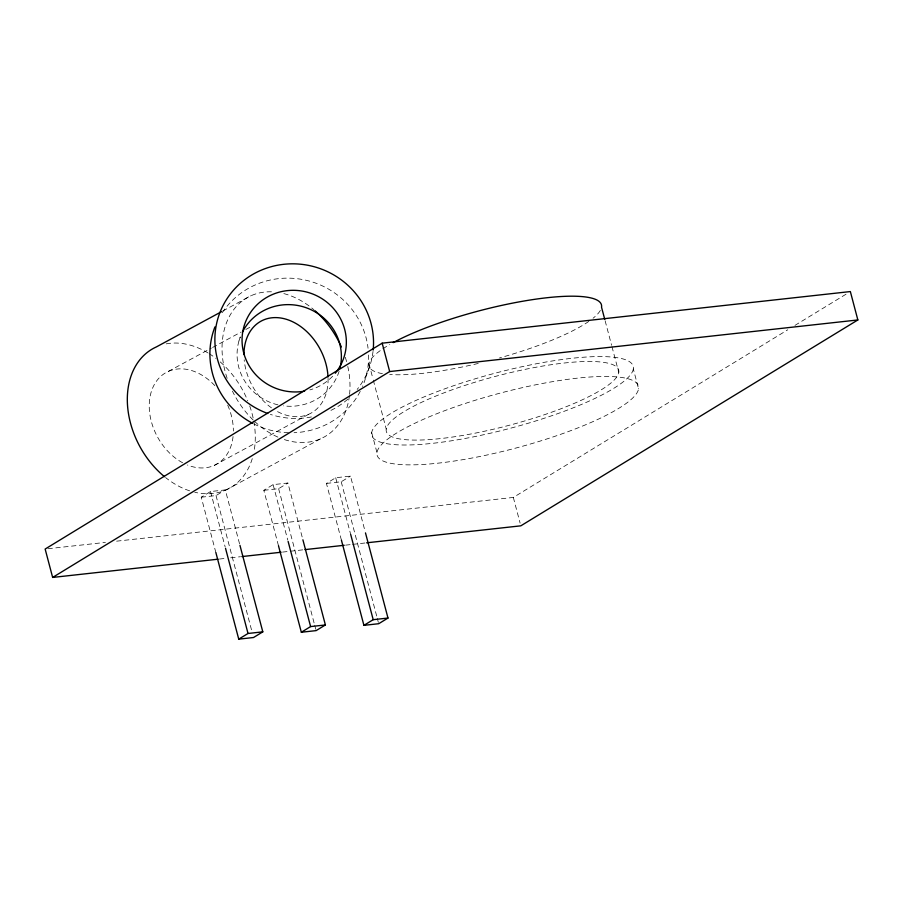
<?xml version="1.0" encoding="UTF-8"?>
<svg xmlns="http://www.w3.org/2000/svg" width="903" height="903" viewBox="0 0 903 903"><rect width="100%" height="100%" fill="white"/><g stroke="black" fill="none" stroke-linecap="round" stroke-linejoin="round"><path stroke-width="0.68" stroke-dasharray="4.51 3.39" d="M238.968 340.882L240.322 336.977M365.681 377.612L370.659 363.299M215.885 552.625L201.245 497.203L210.523 491.537L225.31 489.911L239.588 543.978M201.245 497.203L216.031 495.578L225.31 489.911M278.474 545.728L263.834 490.306L273.112 484.64L287.888 483.015L302.539 538.436M263.834 490.306L278.621 488.681L287.888 483.015M341.424 540.186L326.423 483.41L335.702 477.743L350.477 476.107L365.128 531.54M326.423 483.41L341.21 481.773L350.477 476.107M116.634 541.168L513.322 497.44L787.755 329.798M794.979 325.385L846.743 293.768M222.781 310.993L251.068 295.687M168.33 371.415L211.381 348.118M212.611 347.452L240.898 332.146M245.819 329.482L250.741 326.83M214.271 465.384L308.984 414.138M226.235 489.866L320.949 438.621M47.949 548.731L105.425 542.398M219.452 559.047L225.061 558.426M230.671 557.806L240.48 556.722M282.537 552.094L303.555 549.769M345.612 545.141L351.222 544.52M352.621 544.362L365.241 542.974M633.319 368.955A135.179 28.569 -14.8 0 1 432.943 443.283A135.179 28.569 -14.8 0 1 441.262 390.119A135.179 28.569 -14.8 0 1 633.319 368.955L638.568 388.821A135.179 28.569 -14.8 0 1 438.192 463.149A135.179 28.569 -14.8 0 1 446.511 409.996A135.179 28.569 -14.8 0 1 638.568 388.821M605.134 320.802L611.602 345.285M611.963 346.639L618.792 372.487A120.167 25.397 -14.8 0 1 440.664 438.565A120.167 25.397 -14.8 0 1 448.069 391.304A120.167 25.397 -14.8 0 1 618.792 372.487M513.322 497.44L520.117 523.119M368.977 363.785L372.928 378.752M373.289 380.107L386.236 429.083M371.697 432.616L376.946 452.493M341.21 481.773L376.923 616.963M377.273 618.307L378.346 622.37M335.702 477.743L350.703 534.52M278.621 488.681L314.334 623.86M314.695 625.203L315.768 629.267M273.112 484.64L287.752 540.062M216.031 495.578L251.745 630.757M210.523 491.537L225.163 546.958M600.326 310.429A120.167 25.397 -14.8 0 1 593.068 318.228M588.824 321.389A120.167 25.397 -14.8 0 1 499.506 357.938M478.24 363.435A120.167 25.397 -14.8 0 1 389.735 374.497M382.421 373.639A120.167 25.397 -14.8 0 1 381.687 349.596M382.872 348.795A120.167 25.397 -14.8 0 1 389.825 344.506M332.654 376.235A52.34 50.647 19.2 0 1 309.887 389.915M373.029 351.425A79.611 77.037 19.2 0 1 357.159 389.43M347.824 399.171A79.611 77.037 19.2 0 1 328.387 411.576M311.411 416.938A79.611 77.037 19.2 0 1 270.381 414.398M360.229 391.36A79.611 77.037 19.2 0 1 294.062 432.706M288.554 432.74A79.611 77.037 19.2 0 1 253.822 423.925M222.307 312.619A79.611 77.037 19.2 0 1 307.054 280.483A79.611 77.037 19.2 0 1 368.052 348.265M368.537 355.014A79.611 77.037 19.2 0 1 362.532 386.473M339.11 371.28A52.34 50.647 19.2 0 1 283.339 405.831M277.932 404.837A52.34 50.647 19.2 0 1 240.209 337.112M328.071 378.413A52.34 38.547 61.6 0 1 277.334 411.508M271.453 407.84A52.34 38.547 61.6 0 1 244.182 359.834M349.438 395.638A79.611 58.639 61.6 0 1 283.034 439.14M277.876 437.097A79.611 58.639 61.6 0 1 254.127 420.945M253.167 420.019A79.611 58.639 61.6 0 1 232.41 391.101M227.15 378.312A79.611 58.639 61.6 0 1 272.864 291.872M283.835 293.599A79.611 58.639 61.6 0 1 313.905 309.774M345.307 357.306A79.611 58.639 61.6 0 1 346.831 362.521M347.79 366.449A79.611 58.639 61.6 0 1 349.585 394.329M252.276 458.611A79.611 58.639 61.6 0 1 194.755 492.27M189.619 490.826A79.611 58.639 61.6 0 1 165.576 477.574M166.208 343.862A79.611 58.639 61.6 0 1 207.972 352.915M209.124 353.626A79.611 58.639 61.6 0 1 215.919 358.378M220.253 361.934A79.611 58.639 61.6 0 1 247.738 400.763M249.713 405.944A79.611 58.639 61.6 0 1 253.912 452.008M233.064 436.555A52.34 38.547 61.6 0 1 187.452 465.022M182.62 462.754A52.34 38.547 61.6 0 1 152.833 387.568A52.34 38.547 61.6 0 1 215.975 386.879M227.691 405.131A52.34 38.547 61.6 0 1 233.369 431.058"/><path stroke-width="1.35" d="M366.641 542.816L520.828 525.828L857.85 319.955L850.355 291.567L382.172 343.174L45.15 549.047L52.645 577.435L218.052 559.194M52.645 577.435L389.678 371.562L857.85 319.955M215.885 552.625L238.742 639.143L248.02 633.477L262.807 631.852L239.95 545.333M262.807 631.852L253.529 637.518L238.742 639.143M278.474 545.728L301.331 632.247L310.609 626.58L325.396 624.955L302.889 539.791M325.396 624.955L316.118 630.621L301.331 632.247M341.424 540.186L363.92 625.35L373.199 619.684L387.985 618.047L365.478 532.883M387.985 618.047L378.707 623.713L363.92 625.35M221.551 311.659L156.354 346.933A79.611 58.639 61.6 0 0 127.481 404.781A79.611 58.639 61.6 0 0 164.481 476.682M241.88 556.575L281.126 552.241M304.966 549.622L344.212 545.288M604.773 319.436L601.533 307.201A120.167 25.397 -14.8 0 0 524.88 300.868A120.167 25.397 -14.8 0 0 393.223 342.609M382.172 343.174L389.678 371.562M350.703 534.52L373.199 619.684M288.113 541.416L310.609 626.58M225.524 548.313L248.02 633.477M304.627 391.134A52.34 50.647 19.2 0 1 242.241 335.69A52.34 50.647 19.2 0 1 313.307 294.231A52.34 50.647 19.2 0 1 335.306 373.232M267.751 413.484A79.611 77.037 19.2 0 1 217.51 319.854A79.611 77.037 19.2 0 1 308.171 265.324A79.611 77.037 19.2 0 1 373.176 350.082M252.592 423.281A79.611 77.037 19.2 0 1 214.914 326.931M242.354 332.236A52.34 50.647 19.2 0 1 306.433 307.821A52.34 50.647 19.2 0 1 340.149 367.465M243.945 354.507A52.34 38.547 61.6 0 1 284.953 318.894A52.34 38.547 61.6 0 1 328.026 377.014M314.966 310.688A79.611 58.639 61.6 0 1 341.368 346.966"/></g></svg>
